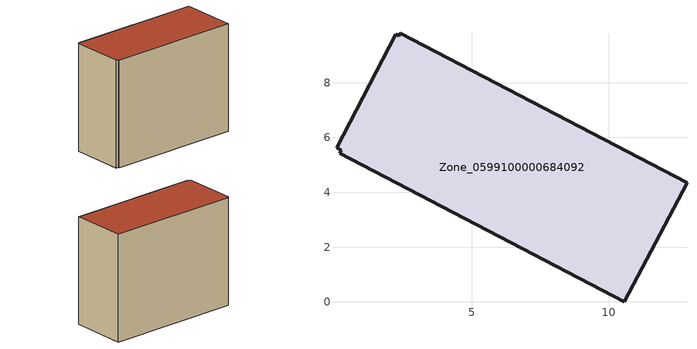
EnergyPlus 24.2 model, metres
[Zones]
Zone_0599100000684092
 floor ground (C_G): 12.85,4.34 10.57,0 0.17,5.42 0.23,5.54 0.06,5.63 2.22,9.76 2.34,9.71 2.39,9.81 z0
 wall outside (C_F): 10.57,0 12.85,4.34 2.39,9.81 2.34,9.71 2.22,9.76 0.06,5.63 0.23,5.54 0.17,5.42 10.57,0 z0:9.42
 roof outside (C_R): 0.23,5.54 0.17,5.42 10.57,0 12.85,4.34 2.39,9.81 2.34,9.71 2.22,9.76 0.06,5.63 z9.42
[BUILDING]
Pand.0599100000684092: North Axis=0; Terrain=City; Loads Convergence Tolerance Value=0.04; Temperature Convergence Tolerance Value=0.4; Solar Distribution=FullExterior; Maximum Number of Warmup Days=25; Minimum Number of Warmup Days=1
[Site:Location]
Rotterdam.The.Hague.AP_ZH_NLD Design_Conditions: Latitude=51.96; Longitude=4.45; Time Zone=1; Elevation=-4.5
[SITE:GROUNDTEMPERATURE:BUILDINGSURFACE]
18, 18, 18, 18, 18, 18, 18, 18, 18, 18, 18, 18
[MATERIAL] Thermal Absorptance=0.9; Solar Absorptance=0.7; Visible Absorptance=0.7
Name | Roughness | Thickness | Conductivity | Density | Specific Heat
G.TI.1946 | MediumSmooth | 0.15 | 1 | 540 | 1210
F.TI.1946 | Rough | 0.3 | 0.857143 | 1920 | 840
R.TI.1946 | MediumRough | 0.2 | 0.1 | 1500 | 1000
[CONSTRUCTION]
C_G: G.TI.1946
C_F: F.TI.1946
C_R: R.TI.1946
[ZONE]
Zone_0599100000684092: Type=1; Multiplier=1; Ceiling Height=Autocalculate; Volume=Autocalculate; Floor Area=autocalculate; Part of Total Floor Area=Yes
[ZONEINFILTRATION:DESIGNFLOWRATE]
Infil_Zone_0599100000684092: Zone or ZoneList or Space or SpaceList=Zone_0599100000684092; Schedule=AlwaysOn; Design Flow Rate Calculation Method=Flow/Area; Flow Rate per Floor Area=0.003; Constant Term Coefficient=1; Temperature Term Coefficient=0; Velocity Term Coefficient=0; Velocity Squared Term Coefficient=0
[HVACTEMPLATE:ZONE:IDEALLOADSAIRSYSTEM]
Zone_0599100000684092: Maximum Heating Supply Air Temperature=50; Minimum Cooling Supply Air Temperature=13; Maximum Heating Supply Air Humidity Ratio=0.0156; Minimum Cooling Supply Air Humidity Ratio=0.0077; Heating Limit=NoLimit; Cooling Limit=NoLimit; Dehumidification Control Type=ConstantSensibleHeatRatio; Cooling Sensible Heat Ratio=0.7; Dehumidification Setpoint=60; Humidification Control Type=None; Humidification Setpoint=30; Outdoor Air Method=None; Outdoor Air Flow Rate per Person=0.00944; Outdoor Air Flow Rate per Zone Floor Area=0; Outdoor Air Flow Rate per Zone=0; Demand Controlled Ventilation Type=None; Outdoor Air Economizer Type=NoEconomizer; Heat Recovery Type=None; Sensible Heat Recovery Effectiveness=0.7; Latent Heat Recovery Effectiveness=0.65
[ZONECONTROL:THERMOSTAT]
ThermostatControl_Zone_0599100000684092: Zone or ZoneList=Zone_0599100000684092; Control Type Schedule=DualSetpointControlType; Control 1=Thermostat_Zone_0599100000684092; Temperature Difference Between Cutout And Setpoint=0
[THERMOSTATSETPOINT:DUALSETPOINT]
Thermostat_Zone_0599100000684092: Heating Setpoint Temperature Schedule=HeatingSetpoint_Zone_0599100000684092; Cooling Setpoint Temperature Schedule=CoolingSetpoint_Zone_0599100000684092
[SCHEDULE:COMPACT]
HeatingSetpoint_Zone_0599100000684092: Through: 12/31, For: AllDays, Until: 24:00, 21
CoolingSetpoint_Zone_0599100000684092: Through: 12/31, For: AllDays, Until: 24:00, 24
DualSetpointControlType: Through: 12/31, For: AllDays, Until: 24:00, 4
AlwaysOn: Through: 12/31, For: AllDays, Until: 24:00, 1
